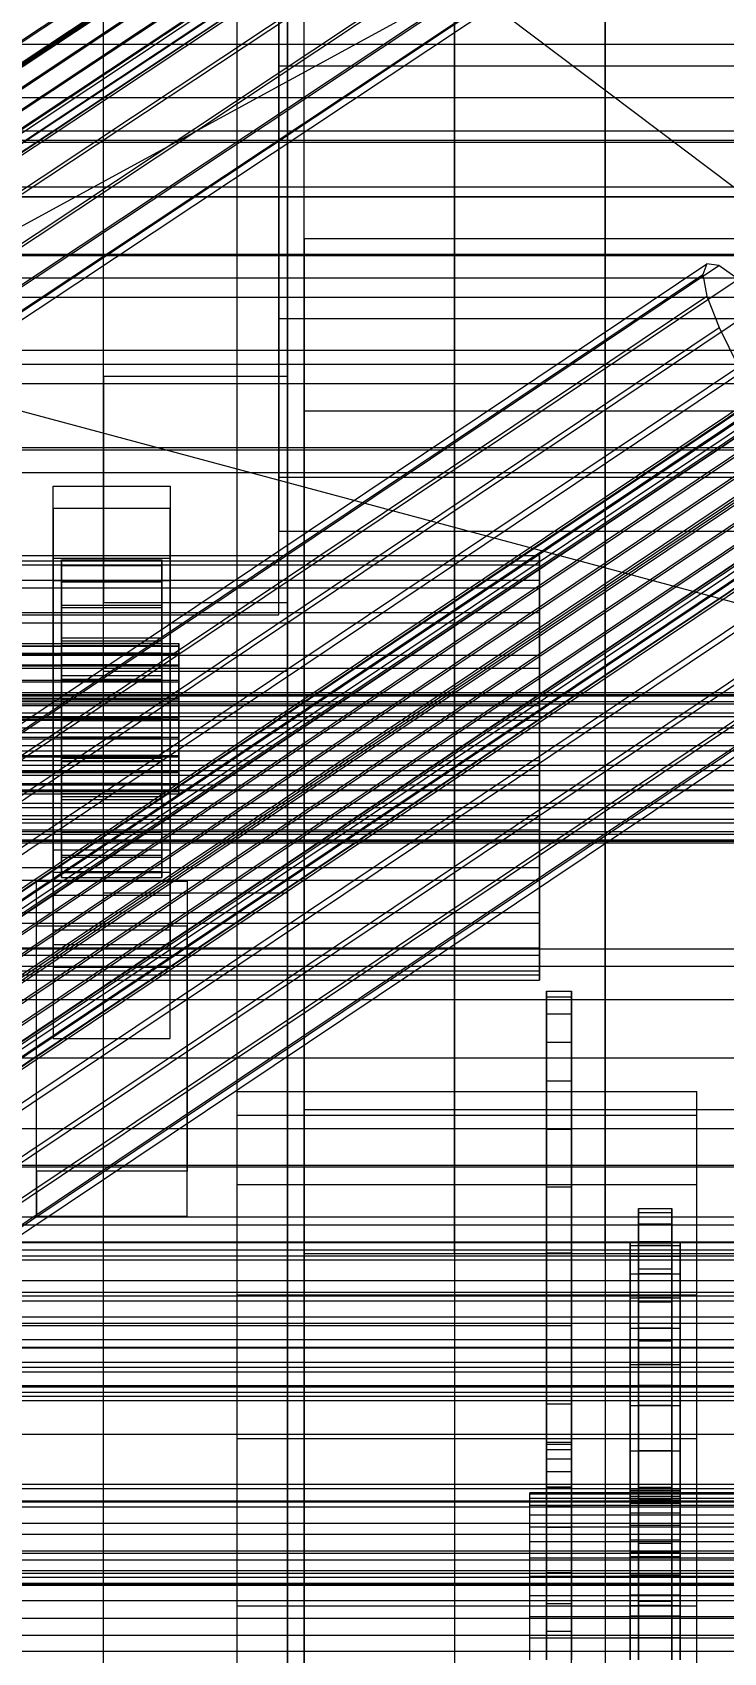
# Model space of a CAD drawing. Header units: millimetres. Extents: x -2500 to 58855, y -53268 to 6837.
# Drawn here: x 250.5 to 333.2, y -34574.1 to -34380.3 of the extents above; entities that cross this region are included whole.
import ezdxf

# ---------------------------------------------------------------- set-up
doc = ezdxf.new("R2010")
doc.units = ezdxf.units.MM
for name, color, linetype, lineweight in [('COTAS_O', 1, 'Continuous', 0), ('COTAS_R', 1, 'Continuous', 0), ('frontal_briquetadora', 7, 'Continuous', 0), ('frontal_C01', 7, 'Continuous', 0), ('frontal_C02', 7, 'Continuous', 0), ('frontal_C03', 7, 'Continuous', 0), ('frontal_C05', 7, 'Continuous', 0), ('frontal_dos-mix', 7, 'Continuous', 0), ('frontal_mezcladora', 7, 'Continuous', 0), ('frontal_secador', 7, 'Continuous', 0), ('frontal_tolva', 7, 'Continuous', 0), ('frontal_tolva-C01', 7, 'Continuous', 0)]:
    doc.layers.add(name, color=color, linetype=linetype, lineweight=lineweight)
doc.dimstyles.new('R19_100', dxfattribs={"dimtxt": 250, "dimasz": 150, "dimexe": 150, "dimexo": 80, "dimgap": 100, "dimtad": 1, "dimtih": 1, "dimtoh": 1, "dimdsep": 46, "dimcen": 0.09, "dimadec": 0, "dimazin": 0, "dimtfac": 1, "dimtdec": 4, "dimtofl": 0, "dimtmove": 0, "dimatfit": 3, "dimfxl": 1, "dimtolj": 1, "dimtzin": 0, "dimarcsym": 0})

# ---------------------------------------------------------------- blocks, each defined once
blk = doc.blocks.new('*D37')
at = {"layer": 'COTAS_R', "color": 0, "lineweight": -2, "transparency": 16777216}
for p, q in [((-1750, -35420), (-1750, -34450)), ((2600, -35420), (2600, -34450)), ((-1600, -34600), (2450, -34600))]:
    blk.add_line(p, q, dxfattribs=at)
at = {"layer": 'COTAS_R', "color": 0, "transparency": 16777216}
for points in [[(-1600, -34575), (-1600, -34625), (-1750, -34600)], [(2450, -34575), (2450, -34625), (2600, -34600)]]:
    blk.add_solid(points, dxfattribs=at)
at = {"layer": 'Defpoints', "color": 0, "transparency": 16777216}
for p in [(2600, -34600), (-1750, -35500), (2600, -35500)]:
    blk.add_point(p, dxfattribs=at)
blk = doc.blocks.new('*D39')
at = {"layer": 'COTAS_O', "color": 0, "lineweight": -2, "transparency": 16777216}
for p, q in [((-1725, -34320), (-1725, -33550)), ((1725, -34320), (1725, -33550)), ((-1575, -33700), (1575, -33700))]:
    blk.add_line(p, q, dxfattribs=at)
at = {"layer": 'COTAS_O', "color": 0, "transparency": 16777216}
for points in [[(-1575, -33675), (-1575, -33725), (-1725, -33700)], [(1575, -33675), (1575, -33725), (1725, -33700)]]:
    blk.add_solid(points, dxfattribs=at)
at = {"layer": 'Defpoints', "color": 0, "transparency": 16777216}
for p in [(1725, -33700), (-1725, -34400), (1725, -34400)]:
    blk.add_point(p, dxfattribs=at)
blk = doc.blocks.new('*D43')
at = {"layer": 'COTAS_O', "color": 0, "lineweight": -2, "transparency": 16777216}
for p, q in [((-650, -34820), (-650, -34050)), ((650, -34820), (650, -34050)), ((-500, -34200), (500, -34200))]:
    blk.add_line(p, q, dxfattribs=at)
at = {"layer": 'COTAS_O', "color": 0, "transparency": 16777216}
for points in [[(-500, -34175), (-500, -34225), (-650, -34200)], [(500, -34175), (500, -34225), (650, -34200)]]:
    blk.add_solid(points, dxfattribs=at)
at = {"layer": 'Defpoints', "color": 0, "transparency": 16777216}
for p in [(650, -34200), (-650, -34900), (650, -34900)]:
    blk.add_point(p, dxfattribs=at)

msp = doc.modelspace()

# ---------------------------------------------------------------- linework, layer by layer
at = {"layer": 'frontal_briquetadora'}
for p, q in [((430, -34471), (210, -34305)), ((430, -34305), (222, -34418.333)), ((210, -34407), (452, -34407)), ((222, -34418.333), (418, -34418.333)), ((418, -34471), (222, -34418.333)), ((210, -34471), (430, -34471)), ((430, -34471), (222, -34471)), ((418, -34471), (222, -34471)), ((430, -34490), (210, -34490)), ((210, -34496), (430, -34496))]:
    msp.add_line(p, q, dxfattribs=at)
at = {"layer": 'frontal_C01'}
for p, q in [((359.995, -34307.788), (146.196, -34449.692)), ((143.635, -34451.578), (357.434, -34309.674)), ((147.533, -34451.597), (361.332, -34309.693)), ((144.881, -34453.55), (358.68, -34311.645)), ((148.779, -34453.569), (362.578, -34311.665)), ((146.218, -34455.455), (360.017, -34313.551)), ((149.85, -34455.473), (363.648, -34313.569)), ((147.554, -34457.164), (361.352, -34315.26)), ((150.672, -34457.18), (364.471, -34315.275)), ((148.798, -34458.56), (362.596, -34316.656)), ((149.865, -34459.548), (363.664, -34317.644)), ((151.191, -34458.572), (364.989, -34316.668)), ((151.369, -34459.556), (365.168, -34317.652)), ((164.693, -34440.032), (349.002, -34317.701)), ((150.683, -34460.061), (364.482, -34318.157)), ((151.196, -34460.064), (364.995, -34318.159)), ((157.211, -34445.542), (341.52, -34323.211)), ((168.21, -34445.597), (352.519, -34323.266)), ((160.982, -34450.92), (345.291, -34328.588)), ((171.232, -34450.971), (355.541, -34328.639)), ((164.752, -34455.743), (349.061, -34333.411)), ((173.554, -34455.787), (357.863, -34333.455)), ((168.263, -34459.683), (352.572, -34337.351)), ((175.016, -34459.717), (359.326, -34337.385)), ((171.275, -34462.472), (355.584, -34340.14)), ((175.521, -34462.493), (359.83, -34340.161)), ((173.584, -34463.919), (357.893, -34341.588)), ((175.032, -34463.926), (359.341, -34341.595)), ((-425, -34515.805), (425, -34515.805)), ((425, -34527.173), (-425, -34527.173)), ((425, -34532.07), (-425, -34532.07)), ((-425, -34543.438), (425, -34543.438)), ((-450, -34566.054), (450, -34566.054))]:
    msp.add_line(p, q, dxfattribs=at)
at = {"layer": 'frontal_C02'}
for p, q in [((146.872, -34531.511), (331.181, -34408.027)), ((148.32, -34531.708), (332.629, -34408.224)), ((331.181, -34408.027), (330.692, -34409.271)), ((332.629, -34408.224), (331.181, -34408.027)), ((334.938, -34409.848), (332.629, -34408.224)), ((146.383, -34532.755), (330.692, -34409.271)), ((150.629, -34533.332), (334.938, -34409.848)), ((330.692, -34409.271), (331.197, -34411.87)), ((141.045, -34555.478), (354.844, -34412.236)), ((141.218, -34555.037), (355.017, -34411.796)), ((141.731, -34555.107), (355.53, -34411.865)), ((142.549, -34555.682), (356.348, -34412.441)), ((146.887, -34535.354), (331.197, -34411.87)), ((153.641, -34536.272), (337.95, -34412.788)), ((331.197, -34411.87), (332.659, -34415.648)), ((141.224, -34556.399), (355.022, -34413.157)), ((141.742, -34557.737), (355.541, -34414.496)), ((143.617, -34556.724), (357.415, -34413.483)), ((144.861, -34558.161), (358.659, -34414.92)), ((142.565, -34559.402), (356.363, -34416.161)), ((359.995, -34416.655), (146.196, -34559.896)), ((148.35, -34539.132), (332.659, -34415.648)), ((157.152, -34540.328), (341.461, -34416.844)), ((332.659, -34415.648), (334.981, -34420.346)), ((143.635, -34561.28), (357.434, -34418.039)), ((147.533, -34561.81), (361.332, -34418.568)), ((144.881, -34563.243), (358.68, -34420.001)), ((148.779, -34563.773), (362.578, -34420.531)), ((150.672, -34543.83), (334.981, -34420.346)), ((146.218, -34565.157), (360.017, -34421.915)), ((149.85, -34565.651), (363.648, -34422.409)), ((345.231, -34421.74), (160.922, -34545.224)), ((147.554, -34566.891), (361.352, -34423.65)), ((150.672, -34567.315), (364.471, -34424.074)), ((148.798, -34568.329), (362.596, -34425.087)), ((149.865, -34569.37), (363.664, -34426.129)), ((151.191, -34568.654), (364.989, -34425.413)), ((151.369, -34569.575), (365.168, -34426.334)), ((153.694, -34549.13), (338.003, -34425.646)), ((150.683, -34569.946), (364.482, -34426.704)), ((151.196, -34570.016), (364.995, -34426.774)), ((164.693, -34550.626), (349.002, -34427.142)), ((157.211, -34554.67), (341.52, -34431.186)), ((168.21, -34556.165), (352.519, -34432.681)), ((160.982, -34560.071), (345.291, -34436.587)), ((171.232, -34561.465), (355.541, -34437.981)), ((164.752, -34564.967), (349.061, -34441.483)), ((-311.15, -34442.907), (311.15, -34442.907)), ((-311.15, -34443.543), (311.15, -34443.543)), ((-311.15, -34444), (311.15, -34444)), ((173.554, -34566.164), (357.863, -34442.68)), ((311.15, -34443.543), (311.15, -34442.907)), ((311.15, -34442.907), (311.15, -34444)), ((311.15, -34445.866), (311.15, -34443.543)), ((311.15, -34444), (311.15, -34446.749)), ((-311.15, -34445.866), (311.15, -34445.866)), ((168.263, -34569.023), (352.572, -34445.539)), ((311.15, -34449.717), (311.15, -34445.866)), ((-311.15, -34446.749), (311.15, -34446.749)), ((175.016, -34569.941), (359.326, -34446.457)), ((311.15, -34446.749), (311.15, -34450.966)), ((-311.15, -34449.717), (311.15, -34449.717)), ((171.275, -34571.963), (355.584, -34448.479)), ((175.521, -34572.541), (359.83, -34449.057)), ((311.15, -34454.834), (311.15, -34449.717)), ((-311.15, -34450.966), (311.15, -34450.966)), ((173.584, -34573.587), (357.893, -34450.103)), ((175.032, -34573.784), (359.341, -34450.3)), ((311.15, -34450.966), (311.15, -34456.364)), ((-311.15, -34454.834), (311.15, -34454.834)), ((311.15, -34460.868), (311.15, -34454.834)), ((-311.15, -34456.364), (311.15, -34456.364)), ((311.15, -34456.364), (311.15, -34462.575)), ((-440, -34459.297), (440, -34459.297)), ((-440, -34459.522), (440, -34459.522)), ((-440, -34459.684), (440, -34459.684)), ((-440, -34460.345), (440, -34460.345)), ((-440, -34460.658), (440, -34460.658)), ((311.15, -34460.868), (-311.15, -34460.868)), ((311.15, -34467.408), (311.15, -34460.868)), ((-440, -34461.71), (440, -34461.71)), ((-440, -34462.153), (440, -34462.153)), ((-311.15, -34462.575), (311.15, -34462.575)), ((311.15, -34462.575), (311.15, -34469.175)), ((-440, -34463.523), (440, -34463.523)), ((-440, -34464.065), (440, -34464.065)), ((440, -34465.661), (-440, -34465.661)), ((-440, -34466.266), (440, -34466.266)), ((-440, -34467.978), (440, -34467.978)), ((-440, -34468.604), (440, -34468.604)), ((-311.15, -34467.408), (311.15, -34467.408)), ((-311.15, -34469.175), (311.15, -34469.175)), ((311.15, -34474.008), (311.15, -34467.408)), ((311.15, -34469.175), (311.15, -34475.715)), ((-440, -34470.317), (440, -34470.317)), ((-440, -34470.922), (440, -34470.922)), ((-440, -34472.517), (440, -34472.517)), ((-440, -34473.06), (440, -34473.06)), ((-440, -34474.43), (440, -34474.43)), ((-440, -34474.873), (440, -34474.873)), ((-311.15, -34474.008), (311.15, -34474.008)), ((311.15, -34480.218), (311.15, -34474.008)), ((-440, -34475.924), (440, -34475.924)), ((-440, -34476.237), (440, -34476.237)), ((-440, -34476.898), (440, -34476.898)), ((-311.15, -34475.715), (311.15, -34475.715)), ((311.15, -34475.715), (311.15, -34481.749)), ((-440, -34477.06), (440, -34477.06)), ((-440, -34477.286), (440, -34477.286)), ((-311.15, -34480.218), (311.15, -34480.218)), ((311.15, -34485.616), (311.15, -34480.218)), ((-311.15, -34481.749), (311.15, -34481.749)), ((311.15, -34481.749), (311.15, -34486.866)), ((-311.15, -34485.616), (311.15, -34485.616)), ((311.15, -34489.833), (311.15, -34485.616)), ((-311.15, -34486.866), (311.15, -34486.866)), ((311.15, -34486.866), (311.15, -34490.717)), ((-311.15, -34489.833), (311.15, -34489.833)), ((311.15, -34492.582), (311.15, -34489.833)), ((-311.15, -34490.717), (311.15, -34490.717)), ((311.15, -34490.717), (311.15, -34493.04)), ((-311.15, -34492.582), (311.15, -34492.582)), ((-311.15, -34493.04), (311.15, -34493.04)), ((-311.15, -34493.676), (311.15, -34493.676)), ((311.15, -34493.676), (311.15, -34492.582)), ((311.15, -34493.04), (311.15, -34493.676))]:
    msp.add_line(p, q, dxfattribs=at)
at = {"layer": 'frontal_C03'}
for p, q in [((253, -34437.296), (253, -34434.603)), ((253, -34434.603), (267, -34434.603)), ((253, -34480.83), (253, -34434.603)), ((267, -34434.603), (267, -34437.296)), ((267, -34434.603), (267, -34480.83)), ((267, -34437.296), (253, -34437.296)), ((253, -34437.296), (253, -34483.523)), ((267, -34483.523), (267, -34437.296)), ((253, -34445.914), (253, -34443.221)), ((253, -34443.221), (267, -34443.221)), ((253, -34489.447), (253, -34443.221)), ((254, -34453.409), (254, -34443.41)), ((254, -34443.41), (254, -34444.004)), ((254, -34443.41), (266, -34443.41)), ((254, -34444.111), (254, -34443.41)), ((254, -34453.691), (254, -34444.004)), ((254, -34444.004), (254, -34445.852)), ((254, -34444.004), (266, -34444.004)), ((266, -34444.004), (266, -34443.41)), ((266, -34443.41), (266, -34453.409)), ((266, -34443.41), (266, -34444.111)), ((266, -34445.852), (266, -34444.004)), ((266, -34444.004), (266, -34453.691)), ((267, -34443.221), (267, -34445.914)), ((267, -34443.221), (267, -34489.447)), ((267, -34445.914), (253, -34445.914)), ((253, -34445.914), (253, -34492.141)), ((254, -34453.741), (254, -34444.111)), ((254, -34444.111), (266, -34444.111)), ((254, -34446.058), (254, -34444.111)), ((254, -34454.566), (254, -34445.852)), ((254, -34445.852), (254, -34448.828)), ((254, -34445.852), (266, -34445.852)), ((266, -34444.111), (266, -34453.741)), ((266, -34444.111), (266, -34446.058)), ((266, -34448.828), (266, -34445.852)), ((266, -34445.852), (266, -34454.566)), ((267, -34492.141), (267, -34445.914)), ((254, -34454.664), (254, -34446.058)), ((254, -34446.058), (266, -34446.058)), ((254, -34449.121), (254, -34446.058)), ((266, -34446.058), (266, -34454.664)), ((266, -34446.058), (266, -34449.121)), ((254, -34455.976), (254, -34448.828)), ((254, -34448.828), (254, -34452.73)), ((254, -34448.828), (266, -34448.828)), ((254, -34456.114), (254, -34449.121)), ((254, -34449.121), (266, -34449.121)), ((254, -34453.088), (254, -34449.121)), ((266, -34452.73), (266, -34448.828)), ((266, -34448.828), (266, -34455.976)), ((266, -34449.121), (266, -34456.114)), ((266, -34449.121), (266, -34453.088)), ((-268, -34453.409), (268, -34453.409)), ((-268, -34453.691), (268, -34453.691)), ((-268, -34453.741), (268, -34453.741)), ((254, -34457.824), (254, -34452.73)), ((254, -34452.73), (254, -34457.292)), ((254, -34452.73), (266, -34452.73)), ((254, -34457.994), (254, -34453.088)), ((254, -34453.088), (266, -34453.088)), ((254, -34457.691), (254, -34453.088)), ((254, -34453.691), (254, -34453.409)), ((266, -34453.409), (254, -34453.409)), ((254, -34453.409), (254, -34453.741)), ((254, -34454.566), (254, -34453.691)), ((266, -34453.691), (254, -34453.691)), ((266, -34453.741), (254, -34453.741)), ((254, -34453.741), (254, -34454.664)), ((266, -34457.292), (266, -34452.73)), ((266, -34452.73), (266, -34457.824)), ((266, -34453.088), (266, -34457.994)), ((266, -34453.088), (266, -34457.691)), ((266, -34453.409), (266, -34453.691)), ((266, -34453.741), (266, -34453.409)), ((266, -34453.691), (266, -34454.566)), ((266, -34454.664), (266, -34453.741)), ((268, -34453.691), (268, -34453.409)), ((268, -34453.409), (268, -34453.741)), ((268, -34454.566), (268, -34453.691)), ((268, -34453.741), (268, -34454.664)), ((-268, -34454.566), (268, -34454.566)), ((-268, -34454.664), (268, -34454.664)), ((254, -34455.976), (254, -34454.566)), ((266, -34454.566), (254, -34454.566)), ((266, -34454.664), (254, -34454.664)), ((254, -34454.664), (254, -34456.114)), ((266, -34454.566), (266, -34455.976)), ((266, -34456.114), (266, -34454.664)), ((268, -34455.976), (268, -34454.566)), ((268, -34454.664), (268, -34456.114)), ((-268, -34455.976), (268, -34455.976)), ((-268, -34456.114), (268, -34456.114)), ((254, -34457.824), (254, -34455.976)), ((266, -34455.976), (254, -34455.976)), ((266, -34456.114), (254, -34456.114)), ((254, -34456.114), (254, -34457.994)), ((254, -34457.292), (254, -34459.985)), ((266, -34457.292), (254, -34457.292)), ((254, -34457.292), (254, -34462.202)), ((266, -34455.976), (266, -34457.824)), ((266, -34457.994), (266, -34456.114)), ((266, -34459.985), (266, -34457.292)), ((266, -34462.202), (266, -34457.292)), ((268, -34457.824), (268, -34455.976)), ((268, -34456.114), (268, -34457.994)), ((-268, -34457.824), (268, -34457.824)), ((-268, -34457.994), (268, -34457.994)), ((254, -34460.174), (254, -34457.691)), ((254, -34457.691), (266, -34457.691)), ((254, -34462.615), (254, -34457.691)), ((254, -34459.985), (254, -34457.824)), ((266, -34457.824), (254, -34457.824)), ((266, -34457.994), (254, -34457.994)), ((254, -34457.994), (254, -34460.174)), ((266, -34457.691), (266, -34460.174)), ((266, -34457.691), (266, -34462.615)), ((266, -34457.824), (266, -34459.985)), ((266, -34460.174), (266, -34457.994)), ((268, -34459.985), (268, -34457.824)), ((268, -34457.994), (268, -34460.174)), ((268, -34459.985), (-268, -34459.985)), ((-268, -34460.174), (268, -34460.174)), ((254, -34459.985), (266, -34459.985)), ((254, -34462.311), (254, -34459.985)), ((266, -34460.174), (254, -34460.174)), ((254, -34460.174), (254, -34462.507)), ((266, -34459.985), (266, -34462.311)), ((266, -34462.507), (266, -34460.174)), ((268, -34462.311), (268, -34459.985)), ((268, -34460.174), (268, -34462.507)), ((-268, -34462.311), (268, -34462.311)), ((-268, -34462.507), (268, -34462.507)), ((254, -34462.311), (254, -34462.202)), ((254, -34462.202), (254, -34467.126)), ((254, -34462.202), (266, -34462.202)), ((254, -34464.643), (254, -34462.311)), ((266, -34462.311), (254, -34462.311)), ((254, -34462.507), (254, -34462.615)), ((266, -34462.507), (254, -34462.507)), ((254, -34462.507), (254, -34464.832)), ((254, -34462.615), (266, -34462.615)), ((254, -34467.526), (254, -34462.615)), ((266, -34467.126), (266, -34462.202)), ((266, -34462.202), (266, -34462.311)), ((266, -34462.311), (266, -34464.643)), ((266, -34462.615), (266, -34462.507)), ((266, -34464.832), (266, -34462.507)), ((266, -34462.615), (266, -34467.526)), ((268, -34464.643), (268, -34462.311)), ((268, -34462.507), (268, -34464.832)), ((-268, -34464.643), (268, -34464.643)), ((-268, -34464.832), (268, -34464.832)), ((254, -34466.824), (254, -34464.643)), ((254, -34464.643), (254, -34467.126)), ((266, -34464.643), (254, -34464.643)), ((254, -34464.832), (254, -34467.526)), ((266, -34464.832), (254, -34464.832)), ((254, -34464.832), (254, -34466.993)), ((266, -34467.126), (266, -34464.643)), ((266, -34464.643), (266, -34466.824)), ((266, -34467.526), (266, -34464.832)), ((266, -34466.993), (266, -34464.832)), ((268, -34466.824), (268, -34464.643)), ((268, -34464.832), (268, -34466.993)), ((-268, -34466.824), (268, -34466.824)), ((-268, -34466.993), (268, -34466.993)), ((254, -34468.703), (254, -34466.824)), ((254, -34466.824), (254, -34471.729)), ((266, -34466.824), (254, -34466.824)), ((254, -34466.993), (254, -34472.087)), ((266, -34466.993), (254, -34466.993)), ((254, -34466.993), (254, -34468.841)), ((254, -34467.126), (254, -34471.729)), ((254, -34467.126), (266, -34467.126)), ((266, -34471.729), (266, -34466.824)), ((266, -34466.824), (266, -34468.703)), ((266, -34472.087), (266, -34466.993)), ((266, -34468.841), (266, -34466.993)), ((266, -34471.729), (266, -34467.126)), ((268, -34468.703), (268, -34466.824)), ((268, -34466.993), (268, -34468.841)), ((-268, -34468.703), (268, -34468.703)), ((-268, -34468.841), (268, -34468.841)), ((254, -34467.526), (266, -34467.526)), ((254, -34472.087), (254, -34467.526)), ((254, -34470.154), (254, -34468.703)), ((254, -34468.703), (254, -34475.697)), ((266, -34468.703), (254, -34468.703)), ((254, -34468.841), (254, -34475.989)), ((266, -34468.841), (254, -34468.841)), ((254, -34468.841), (254, -34470.251)), ((266, -34467.526), (266, -34472.087)), ((266, -34475.697), (266, -34468.703)), ((266, -34468.703), (266, -34470.154)), ((266, -34475.989), (266, -34468.841)), ((266, -34470.251), (266, -34468.841)), ((268, -34470.154), (268, -34468.703)), ((268, -34468.841), (268, -34470.251)), ((-268, -34470.154), (268, -34470.154)), ((-268, -34470.251), (268, -34470.251)), ((-268, -34471.076), (268, -34471.076)), ((-268, -34471.127), (268, -34471.127)), ((254, -34471.076), (254, -34470.154)), ((254, -34470.154), (254, -34478.759)), ((266, -34470.154), (254, -34470.154)), ((254, -34470.251), (254, -34478.966)), ((266, -34470.251), (254, -34470.251)), ((254, -34470.251), (254, -34471.127)), ((254, -34471.408), (254, -34471.076)), ((254, -34471.076), (254, -34480.707)), ((266, -34471.076), (254, -34471.076)), ((254, -34471.127), (254, -34480.814)), ((266, -34471.127), (254, -34471.127)), ((254, -34471.127), (254, -34471.408)), ((266, -34478.759), (266, -34470.154)), ((266, -34470.154), (266, -34471.076)), ((266, -34478.966), (266, -34470.251)), ((266, -34471.127), (266, -34470.251)), ((266, -34480.707), (266, -34471.076)), ((266, -34471.076), (266, -34471.408)), ((266, -34480.814), (266, -34471.127)), ((266, -34471.408), (266, -34471.127)), ((268, -34471.076), (268, -34470.154)), ((268, -34470.251), (268, -34471.127)), ((268, -34471.408), (268, -34471.076)), ((268, -34471.127), (268, -34471.408)), ((-268, -34471.408), (268, -34471.408)), ((254, -34471.408), (254, -34481.408)), ((266, -34471.408), (254, -34471.408)), ((254, -34471.729), (254, -34475.697)), ((254, -34471.729), (266, -34471.729)), ((254, -34472.087), (266, -34472.087)), ((254, -34475.989), (254, -34472.087)), ((266, -34481.408), (266, -34471.408)), ((266, -34475.697), (266, -34471.729)), ((266, -34472.087), (266, -34475.989)), ((254, -34475.697), (254, -34478.759)), ((254, -34475.697), (266, -34475.697)), ((254, -34475.989), (266, -34475.989)), ((254, -34478.966), (254, -34475.989)), ((266, -34478.759), (266, -34475.697)), ((266, -34475.989), (266, -34478.966)), ((253, -34491.022), (253, -34478.096)), ((253, -34478.096), (267, -34478.096)), ((253, -34487.726), (253, -34478.096)), ((254, -34478.759), (254, -34480.707)), ((254, -34478.759), (266, -34478.759)), ((266, -34480.707), (266, -34478.759)), ((267, -34478.096), (267, -34491.022)), ((267, -34478.096), (267, -34487.726)), ((267, -34480.83), (253, -34480.83)), ((253, -34480.83), (253, -34483.523)), ((254, -34478.966), (266, -34478.966)), ((254, -34480.814), (254, -34478.966)), ((254, -34480.707), (254, -34481.408)), ((254, -34480.707), (266, -34480.707)), ((254, -34480.814), (266, -34480.814)), ((254, -34481.408), (254, -34480.814)), ((266, -34478.966), (266, -34480.814)), ((266, -34481.408), (266, -34480.707)), ((266, -34480.814), (266, -34481.408)), ((267, -34483.523), (267, -34480.83)), ((251, -34487.252), (251, -34481.866)), ((251, -34481.866), (269, -34481.866)), ((251, -34516.536), (251, -34481.866)), ((254, -34481.408), (266, -34481.408)), ((269, -34481.866), (269, -34487.252)), ((269, -34481.866), (269, -34516.536)), ((253, -34483.523), (267, -34483.523)), ((269, -34487.252), (251, -34487.252)), ((251, -34521.922), (251, -34487.252)), ((267, -34487.726), (253, -34487.726)), ((253, -34487.726), (253, -34500.653)), ((267, -34500.653), (267, -34487.726)), ((269, -34521.922), (269, -34487.252)), ((267, -34489.447), (253, -34489.447)), ((253, -34489.447), (253, -34492.141)), ((267, -34492.141), (267, -34489.447)), ((267, -34491.022), (253, -34491.022)), ((253, -34491.022), (253, -34500.653)), ((253, -34492.141), (267, -34492.141)), ((267, -34500.653), (267, -34491.022)), ((253, -34500.653), (267, -34500.653)), ((-450, -34511.425), (450, -34511.425)), ((269, -34516.536), (251, -34516.536)), ((251, -34516.536), (251, -34521.922)), ((269, -34521.922), (269, -34516.536)), ((450, -34522.982), (-450, -34522.982)), ((251, -34521.922), (269, -34521.922)), ((450, -34525.106), (-450, -34525.106)), ((-450, -34531.432), (450, -34531.432)), ((-450, -34536.663), (450, -34536.663)), ((450, -34542.204), (-450, -34542.204)), ((450, -34565.138), (-450, -34565.138))]:
    msp.add_line(p, q, dxfattribs=at)
at = {"layer": 'frontal_C05'}
for p, q in [((312, -34549), (312, -34495)), ((312, -34495), (312, -34495.684)), ((312, -34495), (315, -34495)), ((312, -34549.222), (312, -34495.684)), ((312, -34495.684), (312, -34497.726)), ((312, -34495.684), (315, -34495.684)), ((315, -34495.684), (315, -34495)), ((315, -34495), (315, -34549)), ((315, -34497.726), (315, -34495.684)), ((315, -34495.684), (315, -34549.222)), ((312, -34549.886), (312, -34497.726)), ((312, -34497.726), (312, -34501.09)), ((312, -34497.726), (315, -34497.726)), ((315, -34501.09), (315, -34497.726)), ((315, -34497.726), (315, -34549.886)), ((312, -34550.979), (312, -34501.09)), ((312, -34501.09), (312, -34505.718)), ((312, -34501.09), (315, -34501.09)), ((315, -34505.718), (315, -34501.09)), ((315, -34501.09), (315, -34550.979)), ((312, -34552.483), (312, -34505.718)), ((312, -34505.718), (312, -34511.532)), ((312, -34505.718), (315, -34505.718)), ((315, -34511.532), (315, -34505.718)), ((315, -34505.718), (315, -34552.483)), ((312, -34554.373), (312, -34511.532)), ((312, -34511.532), (312, -34518.431)), ((312, -34511.532), (315, -34511.532)), ((315, -34518.431), (315, -34511.532)), ((315, -34511.532), (315, -34554.373)), ((312, -34556.615), (312, -34518.431)), ((312, -34518.431), (312, -34526.299)), ((312, -34518.431), (315, -34518.431)), ((315, -34526.299), (315, -34518.431)), ((315, -34518.431), (315, -34556.615)), ((323, -34525), (323, -34521)), ((323, -34521), (323, -34521.462)), ((323, -34521), (327, -34521)), ((323, -34525.428), (323, -34521.462)), ((323, -34521.462), (323, -34522.84)), ((323, -34521.462), (327, -34521.462)), ((327, -34521.462), (327, -34521)), ((327, -34521), (327, -34525)), ((327, -34522.84), (327, -34521.462)), ((327, -34521.462), (327, -34525.428)), ((323, -34526.704), (323, -34522.84)), ((323, -34522.84), (323, -34525.111)), ((323, -34522.84), (327, -34522.84)), ((327, -34525.111), (327, -34522.84)), ((327, -34522.84), (327, -34526.704)), ((322, -34554.75), (322, -34525)), ((322, -34525), (322, -34525.428)), ((322, -34525), (328, -34525)), ((322, -34554.923), (322, -34525.428)), ((322, -34525.428), (322, -34526.704)), ((322, -34525.428), (328, -34525.428)), ((323, -34525.428), (323, -34525)), ((327, -34525), (323, -34525)), ((323, -34528.806), (323, -34525.111)), ((323, -34525.111), (323, -34528.235)), ((323, -34525.111), (327, -34525.111)), ((323, -34526.704), (323, -34525.428)), ((327, -34525.428), (323, -34525.428)), ((327, -34525), (327, -34525.428)), ((327, -34528.235), (327, -34525.111)), ((327, -34525.111), (327, -34528.806)), ((327, -34525.428), (327, -34526.704)), ((328, -34525.428), (328, -34525)), ((328, -34525), (328, -34554.75)), ((328, -34526.704), (328, -34525.428)), ((328, -34525.428), (328, -34554.923)), ((312, -34559.172), (312, -34526.299)), ((312, -34526.299), (312, -34535)), ((312, -34526.299), (315, -34526.299)), ((315, -34535), (315, -34526.299)), ((315, -34526.299), (315, -34559.172)), ((322, -34555.44), (322, -34526.704)), ((322, -34526.704), (322, -34528.806)), ((322, -34526.704), (328, -34526.704)), ((323, -34528.806), (323, -34526.704)), ((327, -34526.704), (323, -34526.704)), ((327, -34526.704), (327, -34528.806)), ((328, -34528.806), (328, -34526.704)), ((328, -34526.704), (328, -34555.44)), ((322, -34556.291), (322, -34528.806)), ((322, -34528.806), (322, -34531.699)), ((322, -34528.806), (328, -34528.806)), ((323, -34531.699), (323, -34528.235)), ((323, -34528.235), (323, -34532.159)), ((323, -34528.235), (327, -34528.235)), ((323, -34531.699), (323, -34528.806)), ((327, -34528.806), (323, -34528.806)), ((327, -34532.159), (327, -34528.235)), ((327, -34528.235), (327, -34531.699)), ((327, -34528.806), (327, -34531.699)), ((328, -34531.699), (328, -34528.806)), ((328, -34528.806), (328, -34556.291)), ((322, -34557.463), (322, -34531.699)), ((322, -34531.699), (322, -34535.332)), ((322, -34531.699), (328, -34531.699)), ((323, -34535.332), (323, -34531.699)), ((327, -34531.699), (323, -34531.699)), ((323, -34535.332), (323, -34532.159)), ((323, -34532.159), (323, -34536.816)), ((323, -34532.159), (327, -34532.159)), ((327, -34531.699), (327, -34535.332)), ((327, -34536.816), (327, -34532.159)), ((327, -34532.159), (327, -34535.332)), ((328, -34535.332), (328, -34531.699)), ((328, -34531.699), (328, -34557.463)), ((312, -34562), (312, -34535)), ((312, -34535), (312, -34544.385)), ((312, -34535), (315, -34535)), ((315, -34544.385), (315, -34535)), ((315, -34535), (315, -34562)), ((322, -34558.935), (322, -34535.332)), ((322, -34535.332), (322, -34539.645)), ((322, -34535.332), (328, -34535.332)), ((323, -34539.645), (323, -34535.332)), ((327, -34535.332), (323, -34535.332)), ((323, -34539.645), (323, -34536.816)), ((323, -34536.816), (323, -34542.127)), ((323, -34536.816), (327, -34536.816)), ((327, -34535.332), (327, -34539.645)), ((327, -34542.127), (327, -34536.816)), ((327, -34536.816), (327, -34539.645)), ((328, -34539.645), (328, -34535.332)), ((328, -34535.332), (328, -34558.935)), ((322, -34560.681), (322, -34539.645)), ((322, -34539.645), (322, -34544.562)), ((322, -34539.645), (328, -34539.645)), ((323, -34544.562), (323, -34539.645)), ((327, -34539.645), (323, -34539.645)), ((327, -34539.645), (327, -34544.562)), ((328, -34544.562), (328, -34539.645)), ((328, -34539.645), (328, -34560.681)), ((323, -34544.562), (323, -34542.127)), ((323, -34542.127), (323, -34548)), ((323, -34542.127), (327, -34542.127)), ((327, -34548), (327, -34542.127)), ((327, -34542.127), (327, -34544.562)), ((312, -34565.05), (312, -34544.385)), ((312, -34544.385), (312, -34554.294)), ((312, -34544.385), (315, -34544.385)), ((315, -34554.294), (315, -34544.385)), ((315, -34544.385), (315, -34565.05)), ((322, -34562.673), (322, -34544.562)), ((322, -34544.562), (322, -34550)), ((322, -34544.562), (328, -34544.562)), ((323, -34550), (323, -34544.562)), ((327, -34544.562), (323, -34544.562)), ((327, -34544.562), (327, -34550)), ((328, -34550), (328, -34544.562)), ((328, -34544.562), (328, -34562.673)), ((323, -34550), (323, -34548)), ((323, -34548), (323, -34554.335)), ((323, -34548), (327, -34548)), ((327, -34554.335), (327, -34548)), ((327, -34548), (327, -34550)), ((312, -34549.222), (312, -34549)), ((315, -34549), (312, -34549)), ((312, -34549.886), (312, -34549.222)), ((315, -34549.222), (312, -34549.222)), ((312, -34550.979), (312, -34549.886)), ((315, -34549.886), (312, -34549.886)), ((315, -34549), (315, -34549.222)), ((315, -34549.222), (315, -34549.886)), ((315, -34549.886), (315, -34550.979)), ((322, -34564.875), (322, -34550)), ((322, -34550), (322, -34555.866)), ((322, -34550), (328, -34550)), ((323, -34555.866), (323, -34550)), ((327, -34550), (323, -34550)), ((327, -34550), (327, -34555.866)), ((328, -34555.866), (328, -34550)), ((328, -34550), (328, -34564.875)), ((312, -34552.483), (312, -34550.979)), ((315, -34550.979), (312, -34550.979)), ((312, -34554.373), (312, -34552.483)), ((315, -34552.483), (312, -34552.483)), ((315, -34550.979), (315, -34552.483)), ((315, -34552.483), (315, -34554.373)), ((312, -34568.271), (312, -34554.294)), ((312, -34554.294), (312, -34564.558)), ((312, -34554.294), (315, -34554.294)), ((312, -34556.615), (312, -34554.373)), ((315, -34554.373), (312, -34554.373)), ((315, -34564.558), (315, -34554.294)), ((315, -34554.294), (315, -34568.271)), ((315, -34554.373), (315, -34556.615)), ((323, -34555.866), (323, -34554.335)), ((323, -34554.335), (323, -34561.024)), ((323, -34554.335), (327, -34554.335)), ((327, -34561.024), (327, -34554.335)), ((327, -34554.335), (327, -34555.866)), ((310, -34555.171), (310, -34555)), ((350, -34555), (310, -34555)), ((310, -34555.681), (310, -34555.171)), ((350, -34555.171), (310, -34555.171)), ((310, -34556.522), (310, -34555.681)), ((350, -34555.681), (310, -34555.681)), ((322, -34554.923), (322, -34554.75)), ((328, -34554.75), (322, -34554.75)), ((322, -34555.44), (322, -34554.923)), ((328, -34554.923), (322, -34554.923)), ((322, -34556.291), (322, -34555.44)), ((328, -34555.44), (322, -34555.44)), ((322, -34567.251), (322, -34555.866)), ((322, -34555.866), (322, -34562.059)), ((322, -34555.866), (328, -34555.866)), ((322, -34557.463), (322, -34556.291)), ((328, -34556.291), (322, -34556.291)), ((323, -34562.059), (323, -34555.866)), ((327, -34555.866), (323, -34555.866)), ((327, -34555.866), (327, -34562.059)), ((328, -34554.75), (328, -34554.923)), ((328, -34554.923), (328, -34555.44)), ((328, -34555.44), (328, -34556.291)), ((328, -34562.059), (328, -34555.866)), ((328, -34555.866), (328, -34567.251)), ((328, -34556.291), (328, -34557.463)), ((310, -34557.679), (310, -34556.522)), ((350, -34556.522), (310, -34556.522)), ((310, -34559.133), (310, -34557.679)), ((350, -34557.679), (310, -34557.679)), ((312, -34559.172), (312, -34556.615)), ((315, -34556.615), (312, -34556.615)), ((315, -34556.615), (315, -34559.172)), ((322, -34558.935), (322, -34557.463)), ((328, -34557.463), (322, -34557.463)), ((328, -34557.463), (328, -34558.935)), ((310, -34560.858), (310, -34559.133)), ((350, -34559.133), (310, -34559.133)), ((312, -34562), (312, -34559.172)), ((315, -34559.172), (312, -34559.172)), ((315, -34559.172), (315, -34562)), ((322, -34560.681), (322, -34558.935)), ((328, -34558.935), (322, -34558.935)), ((328, -34558.935), (328, -34560.681)), ((310, -34562.825), (310, -34560.858)), ((350, -34560.858), (310, -34560.858)), ((312, -34565.05), (312, -34562)), ((315, -34562), (312, -34562)), ((315, -34562), (315, -34565.05)), ((322, -34562.673), (322, -34560.681)), ((328, -34560.681), (322, -34560.681)), ((322, -34569.759), (322, -34562.059)), ((322, -34562.059), (322, -34568.474)), ((322, -34562.059), (328, -34562.059)), ((323, -34562.059), (323, -34561.024)), ((323, -34561.024), (323, -34567.952)), ((323, -34561.024), (327, -34561.024)), ((323, -34568.474), (323, -34562.059)), ((327, -34562.059), (323, -34562.059)), ((327, -34567.952), (327, -34561.024)), ((327, -34561.024), (327, -34562.059)), ((327, -34562.059), (327, -34568.474)), ((328, -34560.681), (328, -34562.673)), ((328, -34568.474), (328, -34562.059)), ((328, -34562.059), (328, -34569.759)), ((310, -34565), (310, -34562.825)), ((350, -34562.825), (310, -34562.825)), ((322, -34564.875), (322, -34562.673)), ((328, -34562.673), (322, -34562.673)), ((328, -34562.673), (328, -34564.875)), ((310, -34567.346), (310, -34565)), ((350, -34565), (310, -34565)), ((312, -34571.606), (312, -34564.558)), ((312, -34564.558), (312, -34575)), ((312, -34564.558), (315, -34564.558)), ((312, -34568.271), (312, -34565.05)), ((315, -34565.05), (312, -34565.05)), ((315, -34575), (315, -34564.558)), ((315, -34564.558), (315, -34571.606)), ((315, -34565.05), (315, -34568.271)), ((322, -34567.251), (322, -34564.875)), ((328, -34564.875), (322, -34564.875)), ((328, -34564.875), (328, -34567.251)), ((310, -34569.824), (310, -34567.346)), ((350, -34567.346), (310, -34567.346)), ((322, -34569.759), (322, -34567.251)), ((328, -34567.251), (322, -34567.251)), ((323, -34568.474), (323, -34567.952)), ((323, -34567.952), (323, -34575)), ((323, -34567.952), (327, -34567.952)), ((327, -34575), (327, -34567.952)), ((327, -34567.952), (327, -34568.474)), ((328, -34567.251), (328, -34569.759)), ((310, -34572.389), (310, -34569.824)), ((350, -34569.824), (310, -34569.824)), ((312, -34571.606), (312, -34568.271)), ((315, -34568.271), (312, -34568.271)), ((315, -34568.271), (315, -34571.606)), ((322, -34572.357), (322, -34568.474)), ((322, -34568.474), (322, -34575)), ((322, -34568.474), (328, -34568.474)), ((322, -34572.357), (322, -34569.759)), ((328, -34569.759), (322, -34569.759)), ((323, -34575), (323, -34568.474)), ((327, -34568.474), (323, -34568.474)), ((327, -34568.474), (327, -34575)), ((328, -34575), (328, -34568.474)), ((328, -34568.474), (328, -34572.357)), ((328, -34569.759), (328, -34572.357)), ((312, -34575), (312, -34571.606)), ((315, -34571.606), (312, -34571.606)), ((315, -34571.606), (315, -34575)), ((310, -34575), (310, -34572.389)), ((350, -34572.389), (310, -34572.389)), ((322, -34575), (322, -34572.357)), ((328, -34572.357), (322, -34572.357)), ((328, -34572.357), (328, -34575))]:
    msp.add_line(p, q, dxfattribs=at)
at = {"layer": 'frontal_dos-mix'}
msp.add_line((275, -35980), (275, -33282.5), dxfattribs=at)
at = {"layer": 'frontal_mezcladora'}
for p, q in [((280, -34450), (280, -34020)), ((259, -34456.719), (259, -34036.719)), ((281, -34036.719), (281, -34456.719)), ((259, -34483.281), (259, -34063.281)), ((281, -34483.281), (281, -34063.281)), ((283, -34509.163), (283, -34076.07)), ((301, -34076.07), (301, -34509.163)), ((319, -34076.07), (319, -34509.163)), ((283, -34526.414), (283, -34093.321)), ((301, -34526.414), (301, -34093.321)), ((319, -34526.414), (319, -34093.321)), ((280, -34345), (280, -34384.35)), ((280, -34384.35), (280, -34414.545)), ((280, -34384.35), (345, -34384.35)), ((283, -34405.016), (283, -34425.593)), ((301, -34405.016), (283, -34405.016)), ((283, -34651.923), (283, -34405.016)), ((301, -34425.593), (301, -34405.016)), ((301, -34405.016), (301, -34651.923)), ((319, -34405.016), (301, -34405.016)), ((319, -34425.593), (319, -34405.016)), ((319, -34405.016), (319, -34651.923)), ((337, -34405.016), (319, -34405.016)), ((280, -34414.545), (280, -34433.526)), ((280, -34414.545), (345, -34414.545)), ((281, -34421.488), (259, -34421.488)), ((259, -34421.488), (259, -34448.512)), ((259, -34691.488), (259, -34421.488)), ((281, -34448.512), (281, -34421.488)), ((281, -34421.488), (281, -34691.488)), ((283, -34425.593), (301, -34425.593)), ((283, -34425.593), (283, -34672.5)), ((301, -34425.593), (301, -34672.5)), ((301, -34425.593), (319, -34425.593)), ((319, -34425.593), (319, -34672.5)), ((319, -34425.593), (337, -34425.593)), ((280, -34433.526), (280, -34440)), ((280, -34433.526), (345, -34433.526)), ((280, -34440), (345, -34440)), ((259, -34448.512), (281, -34448.512)), ((259, -34718.512), (259, -34448.512)), ((281, -34718.512), (281, -34448.512)), ((-280, -34450), (280, -34450)), ((259, -34483.281), (259, -34456.719)), ((259, -34456.719), (281, -34456.719)), ((281, -34456.719), (281, -34483.281)), ((281, -34483.281), (259, -34483.281)), ((275, -34509.828), (275, -34507)), ((275, -34507), (330, -34507)), ((330, -34509.828), (330, -34507)), ((275, -34518.12), (275, -34509.828)), ((275, -34509.828), (330, -34509.828)), ((283, -34526.414), (283, -34509.163)), ((283, -34509.163), (301, -34509.163)), ((301, -34509.163), (301, -34526.414)), ((301, -34509.163), (319, -34509.163)), ((319, -34509.163), (319, -34526.414)), ((319, -34509.163), (337, -34509.163)), ((330, -34518.12), (330, -34509.828)), ((275, -34531.31), (275, -34518.12)), ((275, -34518.12), (330, -34518.12)), ((330, -34531.31), (330, -34518.12)), ((301, -34526.414), (283, -34526.414)), ((319, -34526.414), (301, -34526.414)), ((337, -34526.414), (319, -34526.414)), ((275, -34548.5), (275, -34531.31)), ((275, -34531.31), (330, -34531.31)), ((330, -34548.5), (330, -34531.31)), ((-315, -34535), (315, -34535)), ((315, -34600), (315, -34535)), ((275, -34568.518), (275, -34548.5)), ((275, -34548.5), (330, -34548.5)), ((330, -34568.518), (330, -34548.5)), ((275, -34590), (275, -34568.518)), ((275, -34568.518), (330, -34568.518)), ((330, -34590), (330, -34568.518))]:
    msp.add_line(p, q, dxfattribs=at)
at = {"layer": 'frontal_secador'}
for p, q in [((1360, -34381.784), (-1360, -34381.784)), ((1360, -34388.141), (-1360, -34388.141)), ((1360, -34392.137), (-1360, -34392.137)), ((1360, -34393.5), (-1360, -34393.5)), ((1250, -34393.25), (-1250, -34393.25)), ((1250, -34409.715), (-1250, -34409.715)), ((1250, -34422.349), (-1250, -34422.349)), ((1250, -34430.291), (-1250, -34430.291)), ((1250, -34433), (-1250, -34433)), ((-1250, -34516), (1250, -34516)), ((-1250, -34522), (1250, -34522)), ((-1250, -34525), (1250, -34525)), ((1250, -34526), (-1250, -34526)), ((-1250, -34526.659), (1250, -34526.659)), ((1250, -34529.659), (-1250, -34529.659)), ((-1250, -34531), (1250, -34531)), ((1250, -34534), (-1250, -34534)), ((-1250, -34534.728), (1250, -34534.728)), ((-1250, -34537.588), (1250, -34537.588)), ((1250, -34537.728), (-1250, -34537.728)), ((-1250, -34539.387), (1250, -34539.387)), ((-1250, -34540), (1250, -34540)), ((1250, -34540.588), (-1250, -34540.588)), ((1250, -34542.387), (-1250, -34542.387)), ((1250, -34543), (-1250, -34543)), ((1250, -34544), (-1250, -34544)), ((-1250, -34548), (1250, -34548)), ((1250, -34554), (-1250, -34554)), ((1250, -34554.545), (-1250, -34554.545)), ((1250, -34556), (-1250, -34556)), ((1250, -34556.144), (-1250, -34556.144)), ((1250, -34556.709), (-1250, -34556.709)), ((1250, -34558.686), (-1250, -34558.686)), ((1250, -34560), (-1250, -34560)), ((1320, -34562), (-1320, -34562)), ((1320, -34562.273), (-1320, -34562.273)), ((1250, -34562), (-1250, -34562)), ((1320, -34563.072), (-1320, -34563.072)), ((1320, -34564.343), (-1320, -34564.343)), ((1320, -34566), (-1320, -34566)), ((1250, -34564.651), (-1250, -34564.651)), ((1250, -34565.859), (-1250, -34565.859)), ((-1250, -34566), (1250, -34566)), ((1320, -34567.929), (-1320, -34567.929)), ((-1320, -34570), (1320, -34570)), ((-1250, -34570), (1250, -34570)), ((1320, -34572.071), (-1320, -34572.071)), ((1320, -34574), (-1320, -34574))]:
    msp.add_line(p, q, dxfattribs=at)
at = {"layer": 'frontal_tolva'}
for p, q in [((-670, -34400), (670, -34400)), ((600, -34400), (-600, -34400)), ((-600, -34406.849), (600, -34406.849)), ((-670, -34412), (670, -34412)), ((-660, -34420), (660, -34420)), ((-660, -34430), (660, -34430)), ((-1821.5, -34492), (1821.5, -34492)), ((-1821.5, -34503), (1821.5, -34503))]:
    msp.add_line(p, q, dxfattribs=at)
at = {"layer": 'frontal_tolva-C01'}
for p, q in [((-600, -34398.805), (600, -34398.805)), ((600, -34400), (-600, -34400))]:
    msp.add_line(p, q, dxfattribs=at)

# ---------------------------------------------------------------- dimensions: what is measured, and where the dimension line sits
at = {"layer": 'COTAS_O'}
for p1, p2, picture, middle in [((-1725, -34400), (1725, -34400), '*D39', (0, -33700)), ((-650, -34900), (650, -34900), '*D43', (0, -34200))]:
    dim = msp.add_aligned_dim(p1=p1, p2=p2, distance=700, text='<> O', dimstyle='R19_100', dxfattribs=at)
    dim.commit()
    dim.dimension.update_dxf_attribs({"geometry": picture, "text_midpoint": middle})
at = {"layer": 'COTAS_R'}
dim = msp.add_aligned_dim(p1=(-1750, -35500), p2=(2600, -35500), distance=900, text='<> R', dimstyle='R19_100', dxfattribs=at)
dim.commit()
dim.dimension.update_dxf_attribs({"geometry": '*D37', "text_midpoint": (425, -34600)})

doc.saveas('drawing.dxf')
